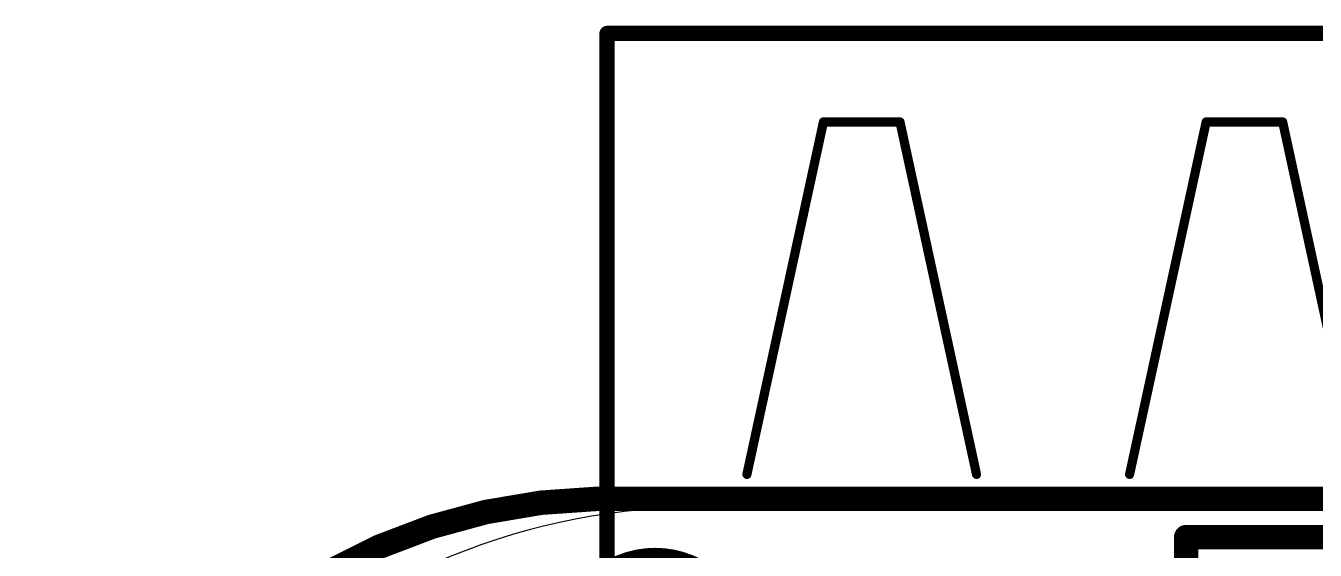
# Model space of a CAD drawing. Extents: x -0.5 to 33.7, y -0.3 to 25.8.
# Drawn here: x -0.46 to 20.94, y 17.05 to 25.76 of the extents above; entities that cross this region are included whole.
import ezdxf

# ---------------------------------------------------------------- set-up
doc = ezdxf.new("R2010")
doc.units = 0
for name, color, linetype in [('1', 12, 'CONTINUOUS'), ('16', 132, 'CONTINUOUS'), ('17', 110, 'CONTINUOUS'), ('20', 53, 'CONTINUOUS'), ('21', 253, 'CONTINUOUS')]:
    doc.layers.add(name, color=color, linetype=linetype)

# ---------------------------------------------------------------- blocks, each defined once
blk = doc.blocks.new('ROUNDP')
at = {"const_width": 0.5}
blk.add_lwpolyline([(0, -0.25, 1), (0, 0.25, 1), (0, -0.25)], format="xyb", dxfattribs=at)

msp = doc.modelspace()

# ---------------------------------------------------------------- linework, layer by layer
at = {"layer": '1'}
for points, const_width in [([(9.017, 17.907, 0.4142), (-0.254, 8.255)], 0.4064), ([(9.017, 18.0086, 1), (9.017, 17.8054)], 0.2032), ([(9.019, 17.8054, 1), (9.015, 18.0086)], 0.2032)]:
    msp.add_lwpolyline(points, format="xyb", dxfattribs=dict(at, const_width=const_width))
at = {"layer": '1', "const_width": 0.4064}
msp.add_lwpolyline([(9.017, 17.907), (22.987, 17.907)], dxfattribs=at)
at = {"layer": '16', "const_width": 0.4064}
for points in [[(18.796, 17.272), (18.796, 8.255)], [(22.098, 17.272), (18.796, 17.272)]]:
    msp.add_lwpolyline(points, dxfattribs=at)
at = {"layer": '16', "const_width": 0.2032}
for points in [[(18.8976, 17.272, 1), (18.6944, 17.272)], [(18.796, 17.3736, 1), (18.796, 17.1704)]]:
    msp.add_lwpolyline(points, format="xyb", dxfattribs=at)
at = {"layer": '20'}
msp.add_line((23.7046, 17.7072), (10.3002, 17.758), dxfattribs=at)
msp.add_arc((10.7193, 6.9579), 10.8082, 92.2223, 182.2223, dxfattribs=at)
at = {"layer": '21'}
for points, const_width in [([(23.9862, 25.6332), (9.1862, 25.6332)], 0.254), ([(9.1862, 25.6332), (9.1862, 11.3332)], 0.254), ([(12.7762, 24.1632), (11.5062, 18.3132)], 0.1524), ([(14.0462, 24.1632), (12.7762, 24.1632)], 0.1524), ([(15.3162, 18.3132), (14.0462, 24.1632)], 0.1524), ([(19.1262, 24.1632), (17.8562, 18.3132)], 0.1524), ([(20.3962, 24.1632), (19.1262, 24.1632)], 0.1524), ([(21.6662, 18.3132), (20.3962, 24.1632)], 0.1524)]:
    msp.add_lwpolyline(points, dxfattribs=dict(at, const_width=const_width))
for points, const_width in [([(9.1862, 25.6967, 1), (9.1862, 25.5697)], 0.127), ([(9.2497, 25.6332, 1), (9.1227, 25.6332)], 0.127), ([(12.7762, 24.2013, 1), (12.7762, 24.1251)], 0.0762), ([(12.8134, 24.1551, 1), (12.739, 24.1713)], 0.0762), ([(14.0834, 24.1713, 1), (14.009, 24.1551)], 0.0762), ([(14.0462, 24.1251, 1), (14.0462, 24.2013)], 0.0762), ([(19.1262, 24.2013, 1), (19.1262, 24.1251)], 0.0762), ([(19.1634, 24.1551, 1), (19.089, 24.1713)], 0.0762), ([(20.4334, 24.1713, 1), (20.359, 24.1551)], 0.0762), ([(20.3962, 24.1251, 1), (20.3962, 24.2013)], 0.0762), ([(11.469, 18.3213, 1), (11.5434, 18.3051)], 0.0762), ([(15.279, 18.3051, 1), (15.3534, 18.3213)], 0.0762), ([(17.819, 18.3213, 1), (17.8934, 18.3051)], 0.0762)]:
    msp.add_lwpolyline(points, format="xyb", dxfattribs=dict(at, const_width=const_width))

# ---------------------------------------------------------------- block references
at = {"layer": '17', "xscale": 3.302, "yscale": 3.302, "rotation": 180}
msp.add_blockref('ROUNDP', (9.9822, 15.4432), dxfattribs=at)
msp.add_blockref('ROUNDP', (9.9822, 15.4432), dxfattribs=at)

doc.saveas('drawing.dxf')
